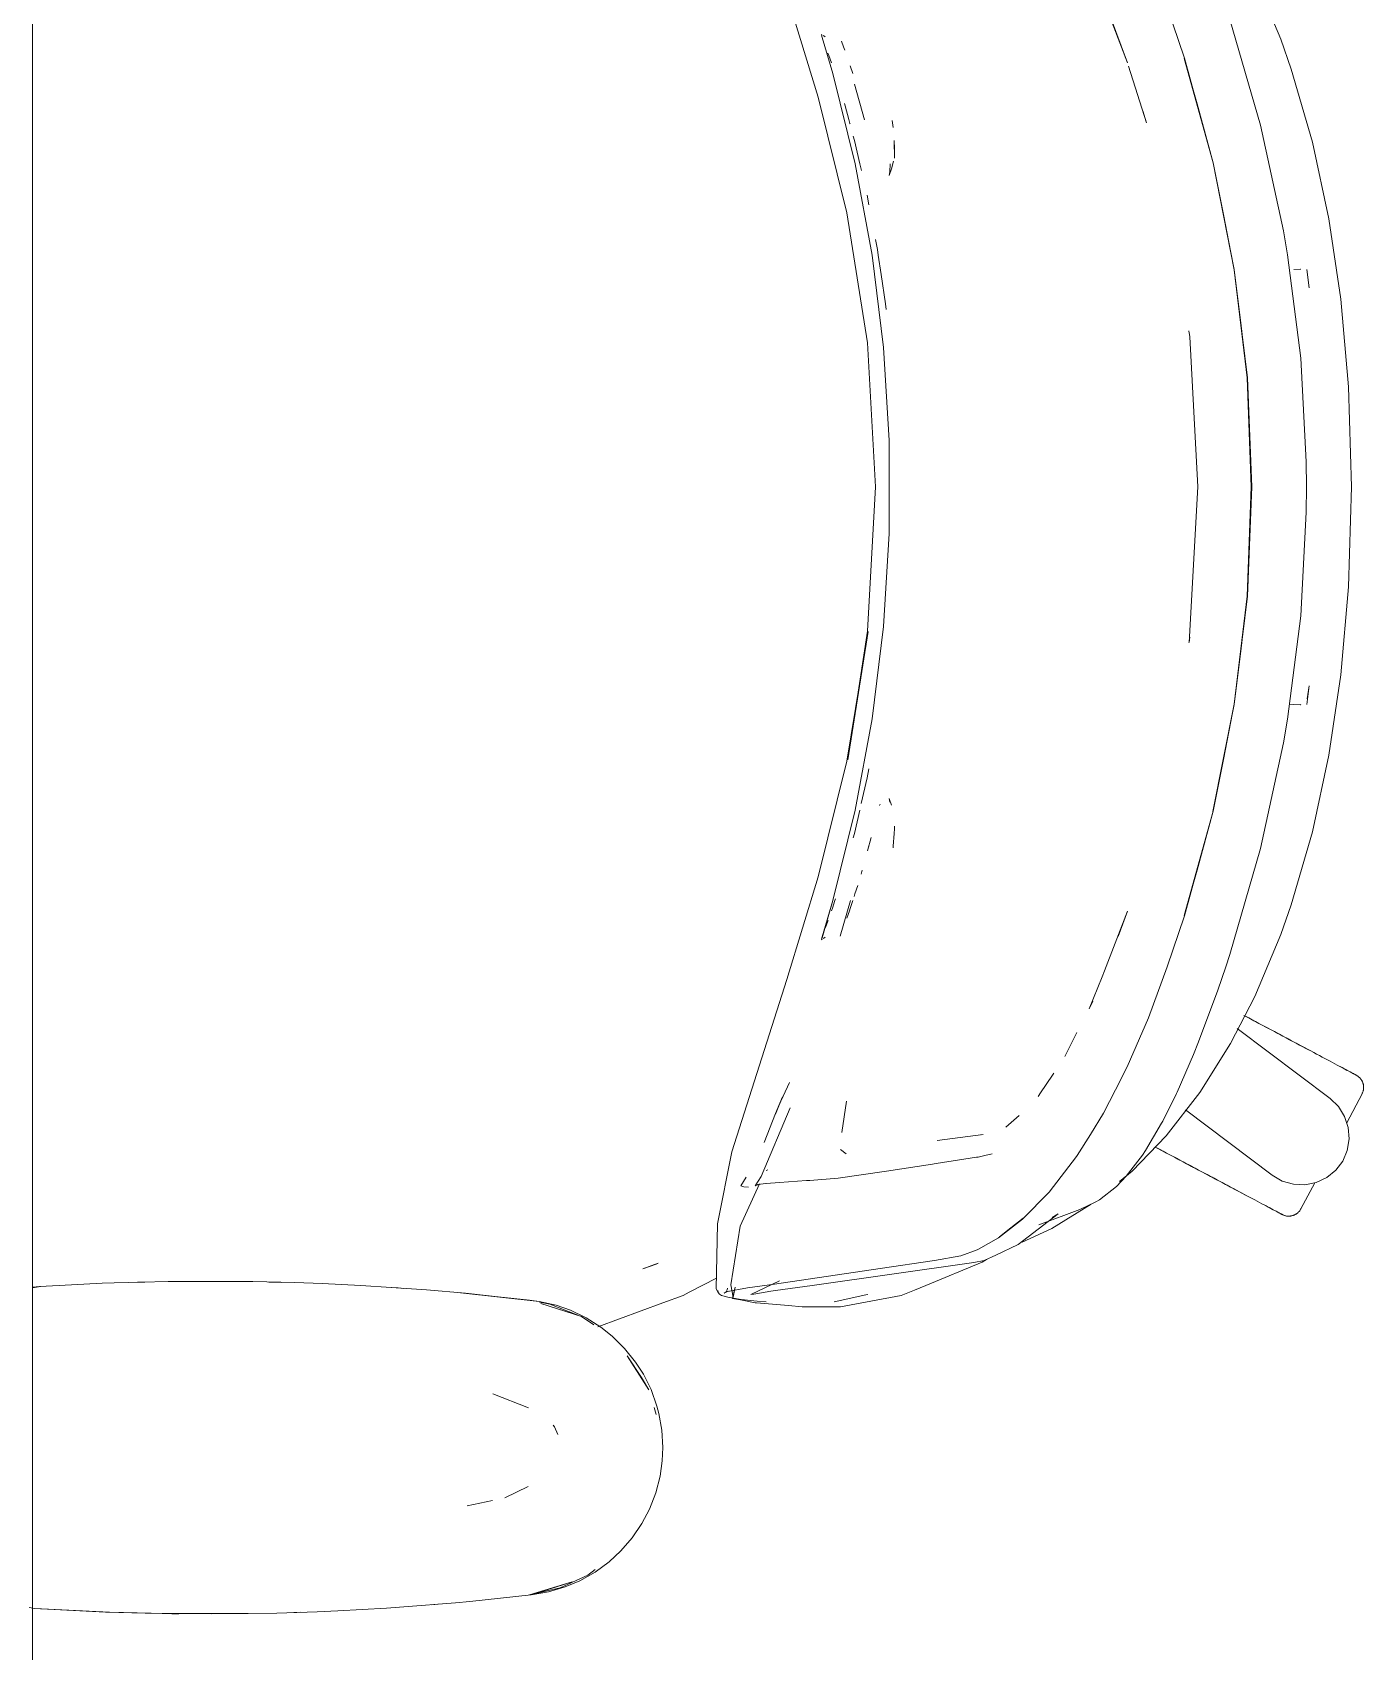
# Model space of a CAD drawing. Header units: millimetres. Extents: x 155927 to 326028, y -36033 to 97293.
# Drawn here: x 168247 to 168635.1, y 18027.9 to 18499.8 of the extents above; entities that cross this region are included whole.
import ezdxf

# ---------------------------------------------------------------- set-up
doc = ezdxf.new("R2010")
doc.units = ezdxf.units.MM
doc.header["$MEASUREMENT"] = 0
doc.layers.add('G-IMPT', color=8, linetype='CONTINUOUS', lineweight=9)
doc.layers.add('I-FURN', color=8, linetype='CONTINUOUS', lineweight=9)

msp = doc.modelspace()

# ---------------------------------------------------------------- linework, layer by layer
at = {"layer": 'G-IMPT'}
for p, q in [((168610.88, 18497.79), (168603.36, 18515.77)), ((168466.89, 18510.88), (168476.07, 18480.91)), ((168566.19, 18490.94), (168559.37, 18509.34)), ((168566.19, 18490.94), (168559.48, 18508.38)), ((168582.79, 18492.28), (168577.78, 18507.19)), ((168477.12, 18499.31), (168477.03, 18499.08)), ((168477.03, 18499.08), (168477.09, 18498.85)), ((168605.03, 18472.72), (168596.09, 18503.54)), ((168477.09, 18498.85), (168477.16, 18498.56)), ((168477.16, 18498.56), (168477.23, 18498.29)), ((168480.3, 18487.86), (168477.23, 18498.29)), ((168478.12, 18498.54), (168477.51, 18498.93)), ((168478.12, 18498.54), (168477.91, 18498.69)), ((168483.43, 18495.61), (168482.82, 18497.27)), ((168483.43, 18495.61), (168483.8, 18494.6)), ((168613.95, 18489.06), (168610.88, 18497.79)), ((168479.14, 18493.06), (168478.9, 18493.71)), ((168479.14, 18493.06), (168479.89, 18490.96)), ((168486.14, 18487.85), (168485.42, 18490.06)), ((168571.72, 18473.46), (168566.47, 18489.95)), ((168586.52, 18479.02), (168582.75, 18492.19)), ((168591.17, 18461.78), (168582.75, 18492.19)), ((168591.17, 18461.78), (168582.79, 18492.28)), ((168486.85, 18461.54), (168480.3, 18487.86)), ((168613.95, 18489.06), (168620.13, 18467.82)), ((168484.39, 18447.22), (168476.07, 18480.91)), ((168486.59, 18484.76), (168489.52, 18474.29)), ((168483.88, 18478.43), (168483.68, 18479.12)), ((168485, 18474.43), (168483.88, 18478.43)), ((168571.72, 18473.46), (168570.65, 18476.9)), ((168586.52, 18479.02), (168591.17, 18461.78)), ((168485, 18474.43), (168485.32, 18473.29)), ((168485.32, 18473.29), (168485.36, 18473.11)), ((168497.88, 18472.04), (168497.66, 18474.13)), ((168605.03, 18472.72), (168611.7, 18441.93)), ((168486.62, 18468.27), (168486.28, 18469.57)), ((168486.62, 18468.27), (168488.17, 18461.52)), ((168498.28, 18463.19), (168498.19, 18468.25)), ((168498.19, 18468.25), (168498.27, 18465.97)), ((168498.28, 18463.19), (168498.27, 18465.97)), ((168620.13, 18467.82), (168624.94, 18445.45)), ((168486.85, 18461.54), (168491.78, 18434.87)), ((168488.63, 18459.55), (168488.17, 18461.52)), ((168496.95, 18459.18), (168496.99, 18461.49)), ((168496.99, 18461.47), (168496.99, 18461.49)), ((168497.42, 18460.08), (168498.03, 18462.24)), ((168591.17, 18461.78), (168597.35, 18430.65)), ((168591.17, 18461.78), (168594.25, 18446.76)), ((168591.17, 18461.78), (168597.34, 18430.73)), ((168496.74, 18458.13), (168497.42, 18460.08)), ((168496.95, 18459.18), (168496.74, 18458.13)), ((168490.83, 18449.5), (168490.29, 18452.32)), ((168484.39, 18447.22), (168490.38, 18409.31)), ((168597.35, 18430.65), (168594.25, 18446.76)), ((168624.94, 18445.45), (168628.43, 18422.03)), ((168492.75, 18439.4), (168493.31, 18436.49)), ((168612.88, 18435.01), (168611.7, 18441.93)), ((168491.78, 18434.87), (168495.08, 18407.95)), ((168493.55, 18434.87), (168493.31, 18436.49)), ((168494.4, 18429.24), (168493.55, 18434.87)), ((168616.7, 18404.84), (168612.88, 18435.01)), ((168494.4, 18429.24), (168495.7, 18420.72)), ((168601.17, 18399.14), (168597.34, 18430.73)), ((168601.13, 18399.1), (168597.35, 18430.65)), ((168597.35, 18430.65), (168599.29, 18415.17)), ((168614.68, 18430.69), (168616.77, 18430.77)), ((168616.77, 18430.77), (168616.66, 18430.77)), ((168618.53, 18430.74), (168619.18, 18425.32)), ((168495.7, 18420.72), (168495.88, 18419.06)), ((168628.43, 18422.03), (168630.69, 18396.46)), ((168601.13, 18399.1), (168599.29, 18415.17)), ((168490.38, 18409.31), (168492.74, 18367.32)), ((168584.13, 18412.6), (168584.17, 18412.35)), ((168584.41, 18411.05), (168584.14, 18412.83)), ((168584.41, 18411.05), (168584.17, 18412.35)), ((168586.73, 18367.32), (168584.41, 18411.05)), ((168586.68, 18367.32), (168584.41, 18411.05)), ((168496.73, 18380.88), (168495.08, 18407.95)), ((168618.31, 18374.63), (168616.7, 18404.84)), ((168601.81, 18384.2), (168601.13, 18399.1)), ((168601.13, 18399.1), (168602.27, 18367.32)), ((168601.17, 18399.14), (168602.5, 18367.32)), ((168630.69, 18396.46), (168631.54, 18367.32)), ((168601.81, 18384.2), (168602.27, 18367.32)), ((168496.73, 18380.88), (168496.73, 18353.76)), ((168618.31, 18374.63), (168618.41, 18367.32)), ((168490.38, 18325.33), (168492.74, 18367.32)), ((168586.68, 18367.32), (168584.18, 18321.98)), ((168601.13, 18335.54), (168602.27, 18367.32)), ((168602.5, 18367.32), (168601.17, 18335.5)), ((168601.81, 18350.44), (168602.27, 18367.32)), ((168618.31, 18360.01), (168618.41, 18367.32)), ((168631.54, 18367.32), (168630.69, 18338.18)), ((168618.31, 18360.01), (168616.7, 18329.8)), ((168496.73, 18353.76), (168495.08, 18326.69)), ((168601.13, 18335.54), (168601.81, 18350.44)), ((168601.17, 18335.5), (168597.34, 18303.91)), ((168601.13, 18335.54), (168597.35, 18303.99)), ((168599.29, 18319.47), (168601.13, 18335.54)), ((168630.69, 18338.18), (168628.43, 18312.61)), ((168616.7, 18329.8), (168612.88, 18299.64)), ((168484.39, 18287.42), (168490.64, 18325.16)), ((168490.38, 18325.33), (168484.65, 18287.8)), ((168490.64, 18325.16), (168484.65, 18287.8)), ((168491.78, 18299.77), (168495.08, 18326.69)), ((168584.13, 18322.04), (168584.17, 18322.29)), ((168584.41, 18323.59), (168584.17, 18322.29)), ((168584.18, 18321.98), (168584.41, 18323.59)), ((168599.29, 18319.47), (168597.35, 18303.99)), ((168628.43, 18312.61), (168624.94, 18289.19)), ((168618.53, 18303.91), (168619.18, 18309.32)), ((168618.61, 18305.55), (168619.18, 18309.32)), ((168597.35, 18303.99), (168591.13, 18272.75)), ((168591.13, 18272.75), (168597.34, 18303.91)), ((168597.35, 18303.99), (168594.25, 18287.88)), ((168613.43, 18303.99), (168614.68, 18303.95)), ((168616.77, 18303.87), (168614.68, 18303.95)), ((168616.77, 18303.87), (168616.66, 18303.88)), ((168486.85, 18273.1), (168491.78, 18299.77)), ((168612.88, 18299.64), (168611.7, 18292.71)), ((168611.7, 18292.71), (168605.03, 18261.93)), ((168476.07, 18253.74), (168484.39, 18287.42)), ((168591.17, 18272.86), (168594.25, 18287.88)), ((168620.13, 18266.83), (168624.94, 18289.19)), ((168490.33, 18282.51), (168488.62, 18275.09)), ((168490.8, 18285.15), (168490.33, 18282.51)), ((168486.85, 18273.1), (168480.3, 18246.78)), ((168488.17, 18273.12), (168486.62, 18266.37)), ((168494.07, 18274.91), (168493.93, 18274.5)), ((168496.74, 18276.51), (168497.42, 18274.56)), ((168496.74, 18276.51), (168496.95, 18275.46)), ((168591.17, 18272.86), (168582.75, 18242.45)), ((168591.17, 18272.86), (168582.79, 18242.36)), ((168586.52, 18255.62), (168591.17, 18272.86)), ((168498.17, 18266.34), (168498.27, 18267.72)), ((168498.27, 18268.42), (168498.27, 18267.72)), ((168486.62, 18266.37), (168486.28, 18265.08)), ((168490.47, 18261.29), (168491.47, 18265.15)), ((168498.17, 18266.34), (168497.89, 18262.64)), ((168613.95, 18245.58), (168620.13, 18266.83)), ((168490.47, 18261.29), (168490.86, 18262.81)), ((168497.89, 18262.64), (168497.86, 18262.16)), ((168596.09, 18231.1), (168605.03, 18261.93)), ((168476.07, 18253.74), (168466.89, 18223.76)), ((168488.56, 18254.49), (168488.89, 18255.61)), ((168586.52, 18255.62), (168582.75, 18242.45)), ((168486.78, 18248.71), (168487.57, 18251.2)), ((168480.3, 18246.78), (168477.03, 18235.56)), ((168480.3, 18246.78), (168477.19, 18235.96)), ((168480.3, 18246.78), (168477.24, 18236.25)), ((168479.91, 18243.76), (168480.2, 18244.56)), ((168480.93, 18246.79), (168480.2, 18244.56)), ((168480.93, 18246.79), (168481.08, 18247.24)), ((168485.5, 18246.79), (168482.46, 18236.36)), ((168485.39, 18244.49), (168485.13, 18243.77)), ((168485.39, 18244.49), (168486.16, 18246.79)), ((168486.54, 18247.93), (168486.78, 18248.71)), ((168610.88, 18236.85), (168613.95, 18245.58)), ((168478.58, 18240.04), (168478.18, 18238.97)), ((168478.92, 18241.01), (168478.58, 18240.04)), ((168484.37, 18241.61), (168485.13, 18243.77)), ((168566.19, 18243.7), (168559.48, 18226.26)), ((168566.19, 18243.7), (168563.47, 18236.27)), ((168577.78, 18227.45), (168582.79, 18242.36)), ((168477.03, 18235.56), (168477.17, 18235.32)), ((168477.24, 18236.25), (168477.19, 18235.96)), ((168478.12, 18236.1), (168477.51, 18235.72)), ((168478.12, 18236.1), (168477.91, 18235.95)), ((168610.88, 18236.85), (168603.36, 18218.87)), ((168596.09, 18231.1), (168594.89, 18227.49)), ((168559.48, 18226.26), (168558.82, 18224.53)), ((168577.78, 18227.45), (168572.32, 18212.57)), ((168592.55, 18220.67), (168594.89, 18227.49)), ((168466.89, 18223.76), (168450.9, 18173.52)), ((168558.82, 18224.53), (168555.09, 18215.2)), ((168592.55, 18220.67), (168586.95, 18205.6)), ((168555.09, 18215.2), (168556.09, 18217.45)), ((168603.36, 18218.87), (168596.27, 18205.1)), ((168572.32, 18212.57), (168566.15, 18198.34)), ((168547.92, 18201.37), (168551.46, 18208.34)), ((168580.7, 18190.96), (168585.47, 18201.92)), ((168585.47, 18201.92), (168586.95, 18205.6)), ((168596.27, 18205.1), (168587.3, 18190.8)), ((168562.76, 18191.62), (168566.15, 18198.34)), ((168464.6, 18187.08), (168467.65, 18193.8)), ((168540.89, 18190.76), (168544.39, 18195.89)), ((168544.39, 18195.89), (168544.78, 18196.47)), ((168463.57, 18184.5), (168465.6, 18189.62)), ((168465.6, 18189.6), (168463.57, 18184.5)), ((168463.58, 18184.71), (168465.6, 18189.6)), ((168482.93, 18179.17), (168484.33, 18188.34)), ((168540.89, 18190.76), (168540.14, 18189.66)), ((168562.76, 18191.62), (168559.19, 18184.82)), ((168576.48, 18182.51), (168580.48, 18190.52)), ((168587.3, 18190.8), (168577.49, 18178.2)), ((168580.7, 18190.96), (168580.48, 18190.52)), ((168459.44, 18166.36), (168467.88, 18186.34)), ((168463.58, 18184.71), (168460.33, 18176.24)), ((168534.62, 18184.13), (168530.71, 18180.79)), ((168555.42, 18178.6), (168559.19, 18184.82)), ((168482.93, 18179.17), (168482.98, 18179.52)), ((168510.77, 18176.85), (168524.12, 18178.63)), ((168524.12, 18178.63), (168523.65, 18178.48)), ((168555.42, 18178.6), (168551.54, 18172.5)), ((168567.53, 18167.91), (168577.49, 18178.2)), ((168576.17, 18181.91), (168571.44, 18173.91)), ((168576.48, 18182.51), (168576.17, 18181.91)), ((168446.71, 18152.56), (168450.9, 18173.52)), ((168482.58, 18174.23), (168484.22, 18172.95)), ((168570.58, 18172.62), (168571.44, 18173.91)), ((168495.99, 18167.88), (168509.35, 18169.99)), ((168509.35, 18169.99), (168509.86, 18170.07)), ((168510.47, 18170.17), (168509.86, 18170.07)), ((168510.47, 18170.17), (168522.19, 18171.97)), ((168522.19, 18171.97), (168522.66, 18172.04)), ((168524.64, 18172.46), (168522.66, 18172.04)), ((168526.81, 18172.93), (168524.64, 18172.46)), ((168543.35, 18161.81), (168551.37, 18172.24)), ((168551.54, 18172.5), (168551.37, 18172.24)), ((168565.86, 18166.49), (168570.58, 18172.62)), ((168453.34, 18151.86), (168458.95, 18164.21)), ((168453.48, 18163.69), (168455.07, 18166.15)), ((168455.07, 18166.15), (168453.54, 18163.67)), ((168453.54, 18163.67), (168455.03, 18166.14)), ((168457.68, 18163.69), (168459.44, 18166.36)), ((168458.4, 18163.98), (168457.68, 18163.69)), ((168458.4, 18163.98), (168458.42, 18163.99)), ((168460.8, 18164.28), (168458.42, 18163.99)), ((168460.8, 18164.28), (168460.88, 18164.29)), ((168464.75, 18164.58), (168460.88, 18164.29)), ((168460.89, 18168.08), (168461.33, 18168.35)), ((168472.61, 18165.15), (168464.75, 18164.58)), ((168473.6, 18165.22), (168472.61, 18165.15)), ((168481.84, 18165.84), (168473.6, 18165.22)), ((168481.84, 18165.84), (168481.92, 18165.85)), ((168495.99, 18167.88), (168481.92, 18165.85)), ((168562.97, 18163.46), (168565.86, 18166.49)), ((168567.53, 18167.91), (168563.86, 18164.91)), ((168453.48, 18163.69), (168453.54, 18163.67)), ((168454.41, 18163.39), (168453.54, 18163.67)), ((168455.77, 18163.22), (168454.41, 18163.39)), ((168543.35, 18161.81), (168535.61, 18153.91)), ((168558.1, 18159.6), (168556.97, 18158.99)), ((168558.1, 18159.6), (168562.97, 18163.46)), ((168546.05, 18155.46), (168534.35, 18146.52)), ((168540.4, 18152.23), (168552.3, 18156.74)), ((168544.16, 18151.17), (168555.61, 18158.29)), ((168546.05, 18155.46), (168544.21, 18154.41)), ((168554.53, 18157.81), (168552.3, 18156.74)), ((168556.97, 18158.99), (168554.53, 18157.81)), ((168446.71, 18152.56), (168446.32, 18133.58)), ((168453.34, 18151.86), (168450.62, 18134.82)), ((168528.65, 18148.49), (168535.61, 18153.91)), ((168535.82, 18154.21), (168528.87, 18148.81)), ((168528.87, 18148.81), (168532.25, 18151.4)), ((168535.82, 18154.21), (168532.25, 18151.4)), ((168535.54, 18147.19), (168544.16, 18151.17)), ((168522.81, 18145.2), (168522.39, 18144.98)), ((168528.65, 18148.49), (168522.81, 18145.2)), ((168527.83, 18143.48), (168534.35, 18146.52)), ((168429.45, 18141.1), (168424.98, 18139.47)), ((168424.98, 18139.47), (168428.86, 18140.85)), ((168429.45, 18141.1), (168428.86, 18140.85)), ((168474.25, 18134.59), (168521.47, 18141.27)), ((168494.16, 18139.54), (168509.93, 18141.93)), ((168523.9, 18141.43), (168507.45, 18134.63)), ((168517.6, 18143.23), (168509.93, 18141.93)), ((168517.6, 18143.23), (168522.39, 18144.98)), ((168521.47, 18141.27), (168524.46, 18141.92)), ((168525.07, 18142.2), (168523.9, 18141.43)), ((168527.83, 18143.48), (168524.46, 18141.92)), ((168286.53, 18135.75), (168270.86, 18135.37)), ((168274.9, 18135.46), (168277.58, 18135.58)), ((168279.8, 18135.58), (168277.58, 18135.58)), ((168286.53, 18135.75), (168291.04, 18135.8)), ((168291.04, 18135.8), (168305.75, 18135.8)), ((168311.22, 18135.73), (168305.75, 18135.8)), ((168311.22, 18135.73), (168323.53, 18135.43)), ((168318, 18135.59), (168315.92, 18135.59)), ((168319.66, 18135.51), (168318, 18135.59)), ((168446.39, 18136.77), (168438.48, 18132.62)), ((168456.41, 18131.96), (168464.81, 18135.95)), ((168463.29, 18134.98), (168494.16, 18139.54)), ((168247.01, 18133.92), (168249.31, 18134.35)), ((168249.09, 18134.35), (168247.01, 18134.09)), ((168254.75, 18134.64), (168249.09, 18134.35)), ((168254.75, 18134.64), (168267.31, 18135.25)), ((168270.86, 18135.37), (168267.31, 18135.25)), ((168331.41, 18135.14), (168323.53, 18135.43)), ((168331.41, 18135.14), (168342.72, 18134.6)), ((168351.59, 18134.04), (168342.72, 18134.6)), ((168351.59, 18134.04), (168361.87, 18133.31)), ((168353.63, 18133.9), (168351.73, 18133.99)), ((168353.63, 18133.9), (168355.05, 18133.77)), ((168373.27, 18132.32), (168361.87, 18133.31)), ((168394.71, 18129.97), (168371.75, 18132.43)), ((168371.75, 18132.43), (168391.89, 18130.3)), ((168394.71, 18129.97), (168373.27, 18132.32)), ((168430.75, 18129.51), (168436.72, 18131.7)), ((168438.48, 18132.62), (168436.72, 18131.7)), ((168446.32, 18133.58), (168446.93, 18132.54)), ((168446.8, 18133.16), (168446.93, 18132.54)), ((168446.8, 18133.16), (168446.91, 18132.62)), ((168446.93, 18132.54), (168446.91, 18132.62)), ((168447.3, 18132.05), (168446.93, 18132.54)), ((168447.84, 18131.73), (168447.3, 18132.05)), ((168447.84, 18131.73), (168449.7, 18131.18)), ((168449.79, 18132.93), (168448.69, 18132.37)), ((168449.19, 18132.77), (168448.69, 18132.37)), ((168449.17, 18132.76), (168455.44, 18133.87)), ((168449.79, 18132.93), (168449.17, 18132.76)), ((168449.19, 18132.77), (168449.51, 18133.31)), ((168449.59, 18133.81), (168449.51, 18133.31)), ((168452.98, 18130.64), (168449.7, 18131.18)), ((168451.31, 18131.24), (168450.62, 18134.82)), ((168451.8, 18134.1), (168451.07, 18130.82)), ((168451.8, 18134.1), (168451.31, 18131.24)), ((168455.44, 18133.87), (168463.29, 18134.98)), ((168456.41, 18131.96), (168457.27, 18132.11)), ((168462.29, 18132.94), (168457.27, 18132.11)), ((168462.29, 18132.94), (168463.59, 18133.15)), ((168474.25, 18134.59), (168463.59, 18133.15)), ((168480.67, 18129.82), (168489.97, 18131.86)), ((168482.53, 18128.41), (168500.23, 18131.65)), ((168489.97, 18131.86), (168490.55, 18132.02)), ((168500.23, 18131.65), (168504.09, 18133.24)), ((168507.45, 18134.63), (168504.09, 18133.24)), ((168394.71, 18129.97), (168391.89, 18130.3)), ((168394.71, 18129.97), (168399.67, 18128.82)), ((168394.78, 18129.76), (168397.84, 18129.18)), ((168407.06, 18125.57), (168395.21, 18129.39)), ((168404.35, 18126.47), (168395.21, 18129.39)), ((168397.84, 18129.18), (168406.02, 18125.98)), ((168403.8, 18127.37), (168399.67, 18128.82)), ((168408.38, 18125.18), (168403.8, 18127.37)), ((168407.06, 18125.57), (168404.35, 18126.47)), ((168411.81, 18122.57), (168430.75, 18129.51)), ((168453.39, 18130.38), (168451.07, 18130.82)), ((168452.98, 18130.64), (168453.6, 18130.56)), ((168457.64, 18129.57), (168453.39, 18130.38)), ((168453.6, 18130.56), (168458.28, 18130.05)), ((168458.11, 18129.53), (168457.64, 18129.57)), ((168458.11, 18129.53), (168467.44, 18128.72)), ((168458.28, 18130.05), (168460.87, 18129.83)), ((168467.44, 18128.72), (168471.39, 18128.38)), ((168475.56, 18128.38), (168471.39, 18128.38)), ((168482.53, 18128.41), (168475.56, 18128.38)), ((168407.06, 18125.57), (168410.64, 18123.15)), ((168408.38, 18125.18), (168412.71, 18122.45)), ((168416.02, 18119.82), (168412.71, 18122.45)), ((168419.62, 18116.28), (168416.02, 18119.82)), ((168419.62, 18116.28), (168422.81, 18112.3)), ((168426.67, 18104.15), (168420.35, 18114.1)), ((168424.51, 18107.82), (168420.35, 18114.1)), ((168425.08, 18108.75), (168422.81, 18112.3)), ((168426.67, 18104.15), (168424.51, 18107.82)), ((168427.32, 18104.24), (168425.08, 18108.75)), ((168381.19, 18103.07), (168391.61, 18098.93)), ((168427.32, 18104.24), (168429.03, 18099.47)), ((168428.23, 18099.03), (168428.85, 18097)), ((168429.59, 18097.34), (168429.03, 18099.47)), ((168399.14, 18093.4), (168398.84, 18093.85)), ((168400.15, 18091.18), (168399.14, 18093.4)), ((168430.47, 18092.39), (168429.59, 18097.34)), ((168430.77, 18087.35), (168430.47, 18092.39)), ((168430.77, 18087.35), (168430.6, 18083.5)), ((168429.95, 18078.99), (168428.69, 18074.13)), ((168429.95, 18078.99), (168430.6, 18083.5)), ((168391.52, 18075.97), (168384.74, 18072.71)), ((168373.69, 18070.37), (168381.12, 18071.94)), ((168426.85, 18069.41), (168428.69, 18074.13)), ((168424.66, 18065.25), (168421.83, 18061.08)), ((168424.66, 18065.25), (168426.85, 18069.41)), ((168421.83, 18061.08), (168418.51, 18057.25)), ((168415.07, 18054.08), (168418.51, 18057.25)), ((168406.55, 18048.57), (168410.99, 18051.09)), ((168411.03, 18051.78), (168408.92, 18050.18)), ((168415.07, 18054.08), (168410.99, 18051.09)), ((168391.89, 18044.4), (168404.35, 18048.23)), ((168400.86, 18046.45), (168392.46, 18044.53)), ((168404.35, 18048.23), (168395.21, 18045.32)), ((168402.31, 18046.76), (168397.45, 18045.3)), ((168400.86, 18046.45), (168408.92, 18050.18)), ((168406.55, 18048.57), (168402.31, 18046.76)), ((168355.29, 18040.9), (168370.35, 18042.15)), ((168363.47, 18041.55), (168365.15, 18041.72)), ((168370.35, 18042.15), (168374.48, 18042.5)), ((168374.48, 18042.5), (168392.4, 18044.4)), ((168391.89, 18044.4), (168395.21, 18045.32)), ((168392.4, 18044.4), (168397.45, 18045.3)), ((168247.71, 18040.47), (168246.06, 18040.72)), ((168268.28, 18039.42), (168247.71, 18040.47)), ((168269.49, 18039.38), (168247.71, 18040.47)), ((168247.71, 18040.47), (168249.31, 18040.35)), ((168269.49, 18039.38), (168249.31, 18040.35)), ((168289.68, 18038.91), (168268.28, 18039.42)), ((168279.84, 18039.07), (168268.28, 18039.42)), ((168268.28, 18039.42), (168269.49, 18039.38)), ((168289.68, 18038.91), (168269.49, 18039.38)), ((168309.86, 18038.96), (168279.84, 18039.07)), ((168289.68, 18038.91), (168279.84, 18039.07)), ((168279.84, 18039.07), (168299.07, 18038.87)), ((168287.64, 18038.93), (168285.43, 18039.02)), ((168289.68, 18038.95), (168287.64, 18038.93)), ((168309.86, 18038.96), (168289.68, 18038.91)), ((168309.86, 18038.96), (168299.07, 18038.87)), ((168309.86, 18038.96), (168318.28, 18039.12)), ((168330.04, 18039.51), (168318.28, 18039.12)), ((168325.15, 18039.37), (168323.22, 18039.26)), ((168330.04, 18039.51), (168336.06, 18039.77)), ((168350.2, 18040.58), (168336.06, 18039.77)), ((168355.29, 18040.9), (168350.2, 18040.58))]:
    msp.add_line(p, q, dxfattribs=at)
at = {"layer": 'I-FURN'}
for p, q in [((168247.01, 17842.89), (168247.01, 19242.89)), ((168247.01, 19242.89), (168247.01, 17842.89)), ((168601.09, 18212.81), (168600.13, 18213.32)), ((168600.57, 18213.09), (168601.54, 18212.57)), ((168602.06, 18212.29), (168601.09, 18212.81)), ((168601.54, 18212.57), (168602.52, 18212.05)), ((168603.05, 18211.77), (168602.06, 18212.29)), ((168602.52, 18212.05), (168603.5, 18211.53)), ((168604.04, 18211.24), (168603.05, 18211.77)), ((168603.5, 18211.53), (168604.5, 18211)), ((168605.04, 18210.71), (168604.04, 18211.24)), ((168598.2, 18209.47), (168625.26, 18189.07)), ((168604.5, 18211), (168605.5, 18210.47)), ((168606.04, 18210.18), (168605.04, 18210.71)), ((168605.5, 18210.47), (168606.5, 18209.93)), ((168607.04, 18209.65), (168606.04, 18210.18)), ((168606.5, 18209.93), (168607.5, 18209.4)), ((168608.05, 18209.11), (168607.04, 18209.65)), ((168607.5, 18209.4), (168608.51, 18208.87)), ((168609.05, 18208.58), (168608.05, 18209.11)), ((168608.51, 18208.87), (168609.51, 18208.33)), ((168610.05, 18208.04), (168609.05, 18208.58)), ((168609.51, 18208.33), (168610.51, 18207.8)), ((168611.05, 18207.51), (168610.05, 18208.04)), ((168610.51, 18207.8), (168611.51, 18207.27)), ((168612.05, 18206.98), (168611.05, 18207.51)), ((168611.51, 18207.27), (168612.5, 18206.74)), ((168613.03, 18206.46), (168612.05, 18206.98)), ((168612.5, 18206.74), (168613.49, 18206.22)), ((168614.01, 18205.94), (168613.03, 18206.46)), ((168613.49, 18206.22), (168614.46, 18205.7)), ((168614.98, 18205.42), (168614.01, 18205.94)), ((168614.46, 18205.7), (168615.42, 18205.19)), ((168615.94, 18204.91), (168614.98, 18205.42)), ((168615.42, 18205.19), (168616.38, 18204.68)), ((168616.88, 18204.41), (168615.94, 18204.91)), ((168616.38, 18204.68), (168617.31, 18204.18)), ((168617.81, 18203.92), (168616.88, 18204.41)), ((168617.31, 18204.18), (168618.24, 18203.69)), ((168618.73, 18203.43), (168617.81, 18203.92)), ((168618.24, 18203.69), (168619.14, 18203.21)), ((168619.62, 18202.96), (168618.73, 18203.43)), ((168620.5, 18202.49), (168619.62, 18202.96)), ((168621.36, 18202.03), (168620.5, 18202.49)), ((168622.19, 18201.59), (168621.36, 18202.03)), ((168623, 18201.16), (168622.19, 18201.59)), ((168623.79, 18200.74), (168623, 18201.16)), ((168624.55, 18200.33), (168623.79, 18200.74)), ((168625.29, 18199.94), (168624.55, 18200.33)), ((168626, 18199.57), (168625.29, 18199.94)), ((168626.67, 18199.21), (168626, 18199.57)), ((168627.32, 18198.86), (168626.67, 18199.21)), ((168627.94, 18198.54), (168627.32, 18198.86)), ((168628.52, 18198.22), (168627.94, 18198.54)), ((168628.21, 18198.39), (168628.78, 18198.09)), ((168629.07, 18197.93), (168628.52, 18198.22)), ((168628.78, 18198.09), (168629.31, 18197.8)), ((168629.59, 18197.66), (168629.07, 18197.93)), ((168629.31, 18197.8), (168629.82, 18197.54)), ((168630.07, 18197.4), (168629.59, 18197.66)), ((168629.82, 18197.54), (168630.28, 18197.29)), ((168630.52, 18197.16), (168630.07, 18197.4)), ((168630.28, 18197.29), (168630.71, 18197.06)), ((168630.93, 18196.95), (168630.52, 18197.16)), ((168630.71, 18197.06), (168631.1, 18196.85)), ((168631.3, 18196.75), (168630.93, 18196.95)), ((168631.1, 18196.85), (168631.46, 18196.66)), ((168631.64, 18196.57), (168631.3, 18196.75)), ((168631.46, 18196.66), (168631.78, 18196.49)), ((168631.93, 18196.41), (168631.64, 18196.57)), ((168631.78, 18196.49), (168632.06, 18196.34)), ((168632.19, 18196.27), (168631.93, 18196.41)), ((168632.06, 18196.34), (168632.3, 18196.22)), ((168632.41, 18196.16), (168632.19, 18196.27)), ((168632.3, 18196.22), (168632.5, 18196.11)), ((168632.59, 18196.06), (168632.41, 18196.16)), ((168632.5, 18196.11), (168632.66, 18196.02)), ((168632.73, 18195.99), (168632.59, 18196.06)), ((168632.66, 18196.02), (168632.78, 18195.96)), ((168632.83, 18195.93), (168632.73, 18195.99)), ((168632.78, 18195.96), (168632.86, 18195.92)), ((168632.89, 18195.9), (168632.83, 18195.93)), ((168632.86, 18195.92), (168632.91, 18195.89)), ((168632.91, 18195.89), (168632.89, 18195.9)), ((168632.91, 18195.89), (168633.05, 18195.81)), ((168632.91, 18195.89), (168632.91, 18195.89)), ((168633.05, 18195.81), (168633.19, 18195.73)), ((168633.19, 18195.73), (168633.32, 18195.64)), ((168633.32, 18195.64), (168633.45, 18195.54)), ((168633.45, 18195.54), (168633.58, 18195.44)), ((168633.58, 18195.44), (168633.7, 18195.34)), ((168633.7, 18195.34), (168633.82, 18195.23)), ((168633.82, 18195.23), (168633.94, 18195.11)), ((168633.94, 18195.11), (168634.04, 18195)), ((168634.04, 18195), (168634.15, 18194.87)), ((168634.15, 18194.87), (168634.25, 18194.75)), ((168634.25, 18194.75), (168634.34, 18194.61)), ((168634.34, 18194.61), (168634.43, 18194.48)), ((168634.43, 18194.48), (168634.51, 18194.34)), ((168634.51, 18194.34), (168634.59, 18194.2)), ((168634.59, 18194.2), (168634.66, 18194.06)), ((168634.66, 18194.06), (168634.73, 18193.91)), ((168634.73, 18193.91), (168634.79, 18193.76)), ((168634.79, 18193.76), (168634.84, 18193.61)), ((168634.84, 18193.61), (168634.89, 18193.45)), ((168634.89, 18193.45), (168634.93, 18193.3)), ((168634.93, 18193.3), (168634.97, 18193.14)), ((168634.97, 18193.14), (168635, 18192.98)), ((168635, 18192.98), (168635.02, 18192.82)), ((168635.02, 18192.82), (168635.04, 18192.66)), ((168635.04, 18192.66), (168635.05, 18192.5)), ((168635.05, 18192.5), (168635.05, 18192.34)), ((168635.05, 18192.34), (168635.05, 18192.18)), ((168625.26, 18189.07), (168627.69, 18186.73)), ((168630.11, 18182.03), (168634.58, 18190.44)), ((168634.6, 18190.48), (168634.58, 18190.44)), ((168634.67, 18190.62), (168634.6, 18190.48)), ((168634.74, 18190.77), (168634.67, 18190.62)), ((168634.79, 18190.92), (168634.74, 18190.77)), ((168634.85, 18191.07), (168634.79, 18190.92)), ((168634.9, 18191.23), (168634.85, 18191.07)), ((168634.94, 18191.38), (168634.9, 18191.23)), ((168634.97, 18191.54), (168634.94, 18191.38)), ((168635, 18191.7), (168634.97, 18191.54)), ((168635.02, 18191.86), (168635, 18191.7)), ((168635.04, 18192.02), (168635.02, 18191.86)), ((168635.05, 18192.18), (168635.04, 18192.02)), ((168608.42, 18166.72), (168583.11, 18185.8)), ((168627.69, 18186.73), (168629.49, 18183.88)), ((168629.49, 18183.88), (168630.56, 18180.68)), ((168630.56, 18180.68), (168630.82, 18177.31)), ((168574.33, 18174.94), (168575.23, 18174.46)), ((168575.72, 18174.2), (168574.81, 18174.68)), ((168575.23, 18174.46), (168576.14, 18173.98)), ((168576.64, 18173.71), (168575.72, 18174.2)), ((168576.14, 18173.98), (168577.07, 18173.48)), ((168577.58, 18173.21), (168576.64, 18173.71)), ((168577.07, 18173.48), (168578.01, 18172.98)), ((168630.28, 18173.98), (168628.95, 18170.88)), ((168630.82, 18177.31), (168630.28, 18173.98)), ((168578.53, 18172.71), (168577.58, 18173.21)), ((168578.01, 18172.98), (168578.97, 18172.47)), ((168579.49, 18172.2), (168578.53, 18172.71)), ((168578.97, 18172.47), (168579.94, 18171.96)), ((168580.47, 18171.68), (168579.49, 18172.2)), ((168579.94, 18171.96), (168580.92, 18171.44)), ((168581.45, 18171.15), (168580.47, 18171.68)), ((168580.92, 18171.44), (168581.91, 18170.91)), ((168582.44, 18170.63), (168581.45, 18171.15)), ((168581.91, 18170.91), (168582.9, 18170.38)), ((168583.44, 18170.1), (168582.44, 18170.63)), ((168582.9, 18170.38), (168583.9, 18169.85)), ((168584.44, 18169.56), (168583.44, 18170.1)), ((168583.9, 18169.85), (168584.9, 18169.32)), ((168585.45, 18169.03), (168584.44, 18169.56)), ((168584.9, 18169.32), (168585.91, 18168.78)), ((168586.45, 18168.5), (168585.45, 18169.03)), ((168585.91, 18168.78), (168586.91, 18168.25)), ((168628.95, 18170.88), (168626.92, 18168.19)), ((168587.46, 18167.96), (168586.45, 18168.5)), ((168586.91, 18168.25), (168587.92, 18167.72)), ((168588.46, 18167.43), (168587.46, 18167.96)), ((168587.92, 18167.72), (168588.92, 18167.18)), ((168589.46, 18166.9), (168588.46, 18167.43)), ((168588.92, 18167.18), (168589.92, 18166.65)), ((168590.45, 18166.37), (168589.46, 18166.9)), ((168589.92, 18166.65), (168590.91, 18166.13)), ((168591.44, 18165.84), (168590.45, 18166.37)), ((168590.91, 18166.13), (168591.89, 18165.6)), ((168592.42, 18165.32), (168591.44, 18165.84)), ((168591.89, 18165.6), (168592.86, 18165.09)), ((168593.39, 18164.81), (168592.42, 18165.32)), ((168592.86, 18165.09), (168593.83, 18164.57)), ((168594.34, 18164.3), (168593.39, 18164.81)), ((168593.83, 18164.57), (168594.78, 18164.07)), ((168595.29, 18163.8), (168594.34, 18164.3)), ((168594.78, 18164.07), (168595.72, 18163.57)), ((168611.34, 18165.03), (168608.42, 18166.72)), ((168614.58, 18164.09), (168611.34, 18165.03)), ((168617.95, 18163.95), (168614.58, 18164.09)), ((168616.77, 18156.94), (168620.8, 18164.52)), ((168621.26, 18164.62), (168617.95, 18163.95)), ((168624.31, 18166.06), (168621.26, 18164.62)), ((168626.92, 18168.19), (168624.31, 18166.06)), ((168596.22, 18163.3), (168595.29, 18163.8)), ((168595.72, 18163.57), (168596.64, 18163.08)), ((168597.13, 18162.82), (168596.22, 18163.3)), ((168596.64, 18163.08), (168597.55, 18162.6)), ((168598.03, 18162.34), (168597.13, 18162.82)), ((168597.55, 18162.6), (168598.43, 18162.12)), ((168598.9, 18161.87), (168598.03, 18162.34)), ((168598.43, 18162.12), (168599.3, 18161.66)), ((168599.76, 18161.42), (168598.9, 18161.87)), ((168599.3, 18161.66), (168600.15, 18161.21)), ((168600.6, 18160.97), (168599.76, 18161.42)), ((168600.15, 18161.21), (168600.97, 18160.77)), ((168600.97, 18160.77), (168601.77, 18160.35)), ((168601.77, 18160.35), (168602.55, 18159.94)), ((168602.55, 18159.94), (168603.3, 18159.54)), ((168603.3, 18159.54), (168604.02, 18159.15)), ((168604.02, 18159.15), (168604.72, 18158.78)), ((168604.72, 18158.78), (168605.38, 18158.43)), ((168605.38, 18158.43), (168606.01, 18158.09)), ((168606.01, 18158.09), (168606.61, 18157.77)), ((168606.93, 18157.61), (168606.34, 18157.92)), ((168606.61, 18157.77), (168607.18, 18157.47)), ((168607.48, 18157.32), (168606.93, 18157.61)), ((168607.18, 18157.47), (168607.72, 18157.19)), ((168607.99, 18157.04), (168607.48, 18157.32)), ((168607.72, 18157.19), (168608.22, 18156.92)), ((168608.48, 18156.78), (168607.99, 18157.04)), ((168608.22, 18156.92), (168608.69, 18156.67)), ((168608.92, 18156.55), (168608.48, 18156.78)), ((168608.69, 18156.67), (168609.12, 18156.44)), ((168609.33, 18156.33), (168608.92, 18156.55)), ((168609.12, 18156.44), (168609.51, 18156.24)), ((168609.71, 18156.13), (168609.33, 18156.33)), ((168609.51, 18156.24), (168609.86, 18156.05)), ((168610.04, 18155.95), (168609.71, 18156.13)), ((168609.86, 18156.05), (168610.18, 18155.88)), ((168610.34, 18155.8), (168610.04, 18155.95)), ((168610.18, 18155.88), (168610.46, 18155.73)), ((168610.6, 18155.66), (168610.34, 18155.8)), ((168610.46, 18155.73), (168610.7, 18155.6)), ((168610.82, 18155.54), (168610.6, 18155.66)), ((168610.7, 18155.6), (168610.9, 18155.49)), ((168611, 18155.45), (168610.82, 18155.54)), ((168610.9, 18155.49), (168611.06, 18155.41)), ((168611.14, 18155.37), (168611, 18155.45)), ((168611.06, 18155.41), (168611.19, 18155.34)), ((168611.24, 18155.32), (168611.14, 18155.37)), ((168611.19, 18155.34), (168611.27, 18155.3)), ((168611.3, 18155.29), (168611.24, 18155.32)), ((168611.27, 18155.3), (168611.31, 18155.28)), ((168611.32, 18155.27), (168611.3, 18155.29)), ((168611.31, 18155.28), (168611.32, 18155.27)), ((168611.36, 18155.25), (168611.32, 18155.27)), ((168611.5, 18155.18), (168611.36, 18155.25)), ((168611.65, 18155.12), (168611.5, 18155.18)), ((168611.8, 18155.06), (168611.65, 18155.12)), ((168611.95, 18155), (168611.8, 18155.06)), ((168612.1, 18154.96), (168611.95, 18155)), ((168612.26, 18154.92), (168612.1, 18154.96)), ((168612.42, 18154.88), (168612.26, 18154.92)), ((168612.57, 18154.85), (168612.42, 18154.88)), ((168612.73, 18154.83), (168612.57, 18154.85)), ((168612.89, 18154.82), (168612.73, 18154.83)), ((168613.06, 18154.81), (168612.89, 18154.82)), ((168613.22, 18154.8), (168613.06, 18154.81)), ((168613.38, 18154.81), (168613.22, 18154.8)), ((168613.54, 18154.82), (168613.38, 18154.81)), ((168613.7, 18154.83), (168613.54, 18154.82)), ((168613.86, 18154.86), (168613.7, 18154.83)), ((168614.02, 18154.88), (168613.86, 18154.86)), ((168614.17, 18154.92), (168614.02, 18154.88)), ((168614.33, 18154.96), (168614.17, 18154.92)), ((168614.48, 18155.01), (168614.33, 18154.96)), ((168614.64, 18155.06), (168614.48, 18155.01)), ((168614.79, 18155.12), (168614.64, 18155.06)), ((168614.93, 18155.19), (168614.79, 18155.12)), ((168615.08, 18155.26), (168614.93, 18155.19)), ((168615.22, 18155.34), (168615.08, 18155.26)), ((168615.36, 18155.42), (168615.22, 18155.34)), ((168615.49, 18155.51), (168615.36, 18155.42)), ((168615.62, 18155.61), (168615.49, 18155.51)), ((168615.75, 18155.7), (168615.62, 18155.61)), ((168615.87, 18155.81), (168615.75, 18155.7)), ((168615.99, 18155.92), (168615.87, 18155.81)), ((168616.11, 18156.03), (168615.99, 18155.92)), ((168616.22, 18156.15), (168616.11, 18156.03)), ((168616.32, 18156.27), (168616.22, 18156.15)), ((168616.42, 18156.4), (168616.32, 18156.27)), ((168616.52, 18156.53), (168616.42, 18156.4)), ((168616.6, 18156.66), (168616.52, 18156.53)), ((168616.69, 18156.8), (168616.6, 18156.66)), ((168616.77, 18156.94), (168616.69, 18156.8))]:
    msp.add_line(p, q, dxfattribs=at)

doc.saveas('drawing.dxf')
